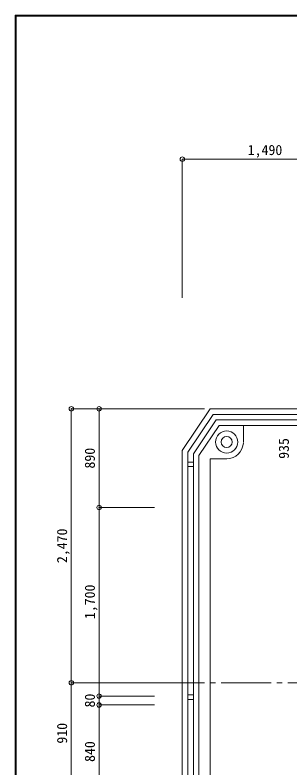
# Model space of a CAD drawing. Units: millimetres at full size, sheet at 1:50. Extents: x -9674 to 9699, y -6794 to 6791.
# Drawn here: x -9674 to -7198, y 4 to 6791 of the extents above; entities that cross this region are included whole.
import ezdxf
from ezdxf.enums import TextEntityAlignment as Align

# ---------------------------------------------------------------- set-up
doc = ezdxf.new("R2010")
doc.units = ezdxf.units.MM
doc.header["$LTSCALE"] = 50
doc.header["$PDMODE"] = 32
doc.header["$PDSIZE"] = 40
doc.linetypes.add('CHAIN2', pattern=[12, 9, -1, 1, -1])
for name, color, linetype, lineweight in [('0-0_図面枠', 7, 'Continuous', 9), ('1-0_芯', 7, 'CHAIN2', 9), ('1-6_ﾊﾞﾙｺﾆｰ・階段', 4, 'Continuous', 9), ('1-B_寸法', 7, 'Continuous', 9)]:
    doc.layers.add(name, color=color, linetype=linetype, lineweight=lineweight)
doc.styles.add('ＭＳ ゴシック', font='')
doc.styles.get('ＭＳ ゴシック').set_extended_font_data('MS Gothic')

msp = doc.modelspace()

# ---------------------------------------------------------------- linework, layer by layer
at = {"layer": '0-0_図面枠'}
for p, q in [((-9673.92, 6791.43), (-9673.92, -6793.93)), ((-9672.16, 6789.66), (-9672.16, -6792.16)), ((9697.16, 6789.66), (-9672.16, 6789.66)), ((-9670.4, 6787.9), (-9670.4, -6790.4)), ((9695.4, 6787.9), (-9670.4, 6787.9)), ((-9668.64, -6788.64), (-9668.64, 6786.14)), ((-9668.64, 6786.14), (9693.64, 6786.14)), ((-9666.87, 6784.38), (-9666.87, -6786.88)), ((9691.87, 6784.38), (-9666.87, 6784.38)), ((-9665.11, 6782.61), (-9665.11, -6785.11)), ((9690.11, 6782.61), (-9665.11, 6782.61)), ((-9663.35, 6780.85), (-9663.35, -6783.35)), ((9688.35, 6780.85), (-9663.35, 6780.85))]:
    msp.add_line(p, q, dxfattribs=at)
msp.add_lwpolyline([(9698.92, -6793.93), (9698.92, 6791.43), (-9673.92, 6791.43)], dxfattribs=at)
at = {"layer": '1-0_芯'}
for p, q in [((-8417.5, 3241.87), (8192.5, 3241.87)), ((-8417.5, 771.87), (8192.5, 771.87))]:
    msp.add_line(p, q, dxfattribs=at)
at = {"layer": '1-6_ﾊﾞﾙｺﾆｰ・階段', "color": 7}
for p, q in [((-8167.5, 2865.87), (-7917.5, 3241.87)), ((-8117.5, 2850.76), (-7890.7, 3191.87)), ((-7917.5, 3241.87), (-6917.5, 3241.87)), ((-7890.7, 3191.87), (-6917.5, 3191.87)), ((-8067.5, 2835.66), (-7863.9, 3141.87)), ((-7863.9, 3141.87), (-6917.5, 3141.87)), ((-7837.1, 3091.87), (-6917.5, 3091.87)), ((-8167.5, -3033.13), (-8167.5, 2865.87)), ((-8117.5, -2983.13), (-8117.5, 2850.76)), ((-8067.5, -2933.13), (-8067.5, 2835.66)), ((-8117.5, 2761.87), (-8067.5, 2761.87)), ((-8117.5, 2721.87), (-8067.5, 2721.87)), ((-8117.5, 661.87), (-8067.5, 661.87)), ((-8117.5, 621.87), (-8067.5, 621.87))]:
    msp.add_line(p, q, dxfattribs=at)
at = {"layer": '1-6_ﾊﾞﾙｺﾆｰ・階段'}
for p, q in [((-7617.5, 2941.87), (-7617.5, 3091.87)), ((-7767.5, 2791.87), (-7917.5, 2791.87)), ((-7917.5, -2898.13), (-7917.5, 2791.87))]:
    msp.add_line(p, q, dxfattribs=at)
at = {"layer": '1-6_ﾊﾞﾙｺﾆｰ・階段', "color": 7}
msp.add_lwpolyline([(-8017.5, -908.13), (-8017.5, 2820.55), (-7837.1, 3091.87)], dxfattribs=at)
at = {"layer": '1-6_ﾊﾞﾙｺﾆｰ・階段'}
msp.add_circle((-7767.5, 2941.87), 100, dxfattribs=at)
at = {"layer": '1-6_ﾊﾞﾙｺﾆｰ・階段', "color": 7}
msp.add_circle((-7767.5, 2941.87), 50, dxfattribs=at)
at = {"layer": '1-6_ﾊﾞﾙｺﾆｰ・階段'}
msp.add_arc((-7767.5, 2941.87), 150, 270, 357.77329, dxfattribs=at)
at = {"layer": '1-B_寸法'}
for p, q in [((-8167.5, 5491.87), (-6677.5, 5491.87)), ((-8167.5, 4241.87), (-8167.5, 5491.87)), ((-9167.5, 771.87), (-9167.5, 3241.87)), ((-9167.5, 3241.87), (-8417.5, 3241.87)), ((-8917.5, 2351.87), (-8917.5, 3241.87)), ((-8917.5, 2351.87), (-8417.5, 2351.87)), ((-8917.5, 651.87), (-8917.5, 2351.87)), ((-9167.5, -138.13), (-9167.5, 771.87)), ((-9167.5, 771.87), (-8417.5, 771.87)), ((-8917.5, 651.87), (-8417.5, 651.87)), ((-8917.5, 571.87), (-8917.5, 651.87)), ((-8917.5, 571.87), (-8417.5, 571.87)), ((-8917.5, -268.13), (-8917.5, 571.87))]:
    msp.add_line(p, q, dxfattribs=at)
at = {"layer": '1-B_寸法', "color": 3}
for p in [(-8167.5, 5491.87), (-9167.5, 3241.87), (-8917.5, 3241.87), (-8917.5, 2351.87), (-9167.5, 771.87), (-8917.5, 651.87), (-8917.5, 571.87)]:
    msp.add_point(p, dxfattribs=at)

# ---------------------------------------------------------------- texts
at = {"layer": '1-B_寸法', "style": 'ＭＳ ゴシック'}
msp.add_text('1,490', height=91.64, dxfattribs=at).set_placement((-7578.75, 5501.87), align=Align.BOTTOM_LEFT)
for s, p in [('935', (-7180.26, 2790.62)), ('890', (-8927.5, 2703.12)), ('2,470', (-9177.5, 1850.62)), ('1,700', (-8927.5, 1345.62)), ('80', (-8927.5, 549.37)), ('910', (-9177.5, 223.12)), ('840', (-8927.5, 58.12))]:
    msp.add_text(s, height=91.64, rotation=90, dxfattribs=at).set_placement(p, align=Align.BOTTOM_LEFT)

doc.saveas('drawing.dxf')
